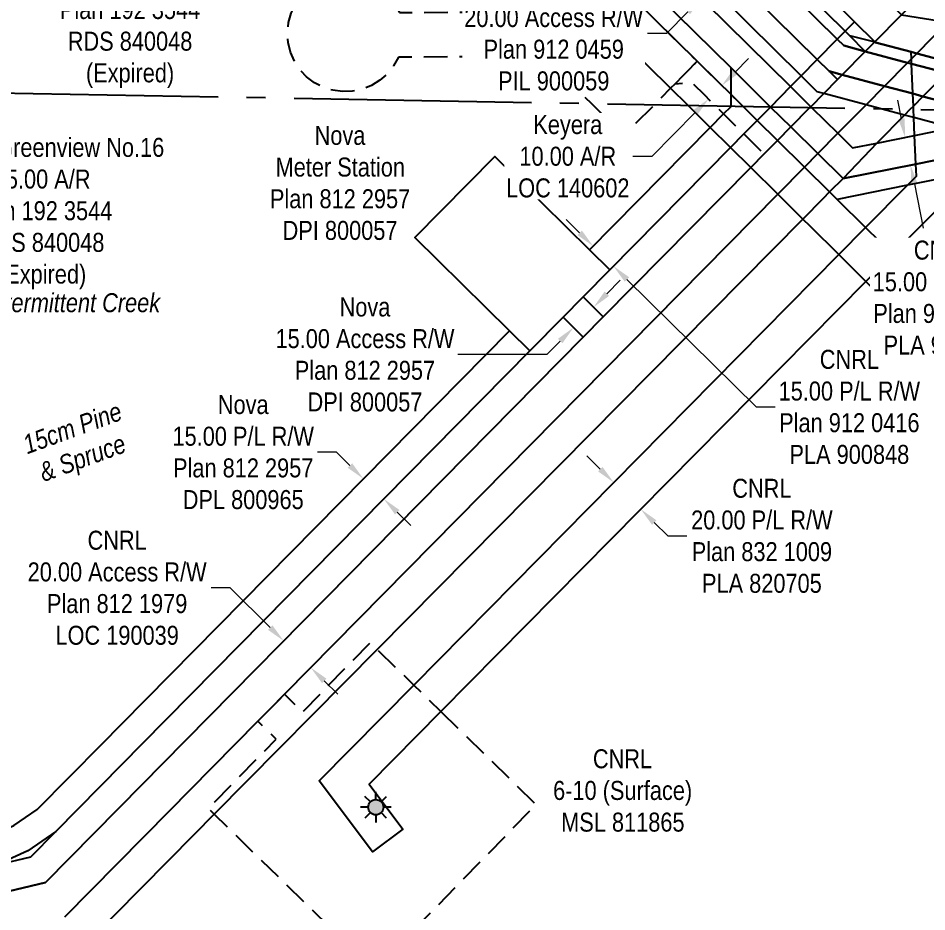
# Model space of a CAD drawing. Extents: x 405326 to 424052, y 6044755 to 6062236.
# Drawn here: x 421048.2 to 421526.5, y 6051716.6 to 6052186.9 of the extents above; entities that cross this region are included whole.
import ezdxf

# ---------------------------------------------------------------- set-up
doc = ezdxf.new("R2010")
doc.units = 0
doc.header["$LTSCALE"] = 5
doc.linetypes.add('foc-ACCESSROAD', pattern=[3.75, 2.5, -1.25])
doc.linetypes.add('foc-QUARTERLINE', pattern=[33, 25, -3, 2, -3])
for name, color, linetype in [('F-AR', 190, 'foc-ACCESSROAD'), ('F-RW', 190, 'Continuous'), ('F-WS', 190, 'foc-ACCESSROAD'), ('F-WS-S', 190, 'Continuous'), ('L-SECQ', 8, 'foc-QUARTERLINE'), ('T-BUSH-T', 110, 'Continuous'), ('T-WATER-T', 170, 'Continuous')]:
    doc.layers.add(name, color=color, linetype=linetype)
for name, color, linetype, lineweight in [('F-AR-T', 190, 'Continuous', 9), ('F-RW-T', 190, 'Continuous', 9), ('F-WS-T', 190, 'Continuous', 9)]:
    doc.layers.add(name, color=color, linetype=linetype, lineweight=lineweight)
doc.styles.add('80CG', font='ARIALN.TTF', dxfattribs={"height": 10})
doc.styles.add('80L', font='ARIALN.TTF', dxfattribs={"height": 10})
doc.dimstyles.new('Compass 5 000', dxfattribs={"dimscale": 5, "dimtxt": 9, "dimasz": 2, "dimexe": 0.2, "dimexo": 0.0625, "dimgap": 0.5, "dimtad": 0, "dimtih": 1, "dimtoh": 1, "dimzin": 0, "dimdsep": 46, "dimtxsty": '80CG', "dimcen": 0.1, "dimse1": 1, "dimse2": 1, "dimclrd": 256, "dimclrt": 256, "dimaunit": 1, "dimadec": 4, "dimazin": 0, "dimtfac": 0.06, "dimtofl": 0, "dimtmove": 0, "dimatfit": 1, "dimfxl": 0.2, "dimtolj": 1, "dimtzin": 0, "dimlwd": -1, "dimarcsym": 0})

# ---------------------------------------------------------------- blocks, each defined once
blk = doc.blocks.new('*D669')
at = {"layer": 'F-RW-T', "transparency": 16777216}
for p, q in [((421428.81, 6052218.64), (421435.83, 6052225.76)), ((421400.71, 6052190.18), (421389.51, 6052178.83)), ((421389.51, 6052178.83), (421379.51, 6052178.83))]:
    blk.add_line(p, q, dxfattribs=at)
for points in [[(421427.62, 6052219.81), (421429.99, 6052217.47), (421421.78, 6052211.53)], [(421399.53, 6052191.35), (421401.9, 6052189.01), (421407.74, 6052197.3)]]:
    blk.add_solid(points, dxfattribs=at)
at = {"layer": 'F-RW-T', "transparency": 16777216, "insert": (421330.1, 6052178.83), "char_height": 10, "attachment_point": 5, "style": '80CG', "bg_fill": 3, "box_fill_scale": 1.1, "bg_fill_color": 256, "bg_fill_true_color": 13158600, "bg_fill_transparency": 0}
blk.add_mtext('\\A1;CNRL\\P20.00 Access R/W\\PPlan 912 0459\\PPIL 900059', dxfattribs=at)
blk = doc.blocks.new('*D671')
at = {"layer": 'F-AR-T', "transparency": 16777216}
for p, q in [((420918.82, 6052193), (420908.83, 6052193.25)), ((420983.8, 6052191.38), (421040.94, 6052189.96))]:
    blk.add_line(p, q, dxfattribs=at)
for points in [[(420918.86, 6052194.67), (420918.78, 6052191.33), (420928.82, 6052192.75)], [(420983.84, 6052193.05), (420983.76, 6052189.71), (420973.8, 6052191.63)]]:
    blk.add_solid(points, dxfattribs=at)
at = {"layer": 'F-AR-T', "transparency": 16777216, "insert": (421107.05, 6052189.96), "char_height": 10, "attachment_point": 5, "style": '80CG'}
blk.add_mtext('\\A1;M.D. of Greenview No.16\\P45.00 A/R\\PPlan 192 3544\\PRDS 840048\\P(Expired)', dxfattribs=at)
blk = doc.blocks.new('*D674')
at = {"layer": 'F-AR-T', "transparency": 16777216}
for p, q in [((421425.64, 6052158.56), (421432.67, 6052165.67)), ((421404.56, 6052137.22), (421381.77, 6052114.16)), ((421381.77, 6052114.16), (421371.77, 6052114.16))]:
    blk.add_line(p, q, dxfattribs=at)
for points in [[(421424.45, 6052159.73), (421426.82, 6052157.39), (421418.61, 6052151.45)], [(421403.37, 6052138.39), (421405.74, 6052136.05), (421411.58, 6052144.33)]]:
    blk.add_solid(points, dxfattribs=at)
at = {"layer": 'F-AR-T', "transparency": 16777216, "insert": (421337.5, 6052114.16), "char_height": 10, "attachment_point": 5, "style": '80CG', "bg_fill": 3, "box_fill_scale": 1.1, "bg_fill_color": 256, "bg_fill_true_color": 13158600, "bg_fill_transparency": 0}
blk.add_mtext('\\A1;Keyera\\P10.00 A/R\\PLOC 140602', dxfattribs=at)
blk = doc.blocks.new('*D677')
at = {"layer": 'F-RW-T', "transparency": 16777216}
for p, q in [((421442.12, 6052226.57), (421471.81, 6052256.66)), ((421471.81, 6052256.66), (421481.81, 6052256.66)), ((421417.53, 6052201.67), (421410.51, 6052194.55))]:
    blk.add_line(p, q, dxfattribs=at)
for points in [[(421440.93, 6052227.74), (421443.3, 6052225.4), (421435.09, 6052219.45)], [(421416.35, 6052202.84), (421418.72, 6052200.5), (421424.56, 6052208.78)]]:
    blk.add_solid(points, dxfattribs=at)
at = {"layer": 'F-RW-T', "transparency": 16777216, "insert": (421520.9, 6052256.66), "char_height": 10, "attachment_point": 5, "style": '80CG', "bg_fill": 3, "box_fill_scale": 1.1, "bg_fill_color": 256, "bg_fill_true_color": 13158600, "bg_fill_transparency": 0}
blk.add_mtext('\\A1;CNRL\\P15.00 P/L R/W\\PPlan 882 3075\\PPLA 880775', dxfattribs=at)
blk = doc.blocks.new('*D678')
at = {"layer": 'F-RW-T', "transparency": 16777216}
for p, q in [((421343.73, 6052073.96), (421336.61, 6052080.98)), ((421368.64, 6052049.38), (421436.65, 6051982.26)), ((421436.65, 6051982.26), (421446.65, 6051982.26))]:
    blk.add_line(p, q, dxfattribs=at)
for points in [[(421344.9, 6052075.15), (421342.56, 6052072.77), (421350.85, 6052066.94)], [(421369.81, 6052050.56), (421367.47, 6052048.19), (421361.52, 6052056.4)]]:
    blk.add_solid(points, dxfattribs=at)
at = {"layer": 'F-RW-T', "transparency": 16777216, "insert": (421485.73, 6051982.26), "char_height": 10, "attachment_point": 5, "style": '80CG'}
blk.add_mtext('\\A1;CNRL\\P15.00 P/L R/W\\PPlan 912 0416\\PPLA 900848', dxfattribs=at)
blk = doc.blocks.new('*D679')
at = {"layer": 'F-RW-T', "transparency": 16777216}
for p, q in [((421215.71, 6051958.47), (421205.71, 6051958.47)), ((421222.83, 6051951.44), (421215.71, 6051958.47)), ((421247.74, 6051926.86), (421254.86, 6051919.84))]:
    blk.add_line(p, q, dxfattribs=at)
for points in [[(421224, 6051952.63), (421221.66, 6051950.26), (421229.95, 6051944.42)], [(421248.91, 6051928.05), (421246.57, 6051925.68), (421240.62, 6051933.89)]]:
    blk.add_solid(points, dxfattribs=at)
at = {"layer": 'F-RW-T', "transparency": 16777216, "insert": (421166.63, 6051958.47), "char_height": 10, "attachment_point": 5, "style": '80CG'}
blk.add_mtext('\\A1;Nova\\P15.00 P/L R/W\\PPlan 812 2957\\PDPL 800965', dxfattribs=at)
blk = doc.blocks.new('*D682')
at = {"layer": 'F-AR-T', "transparency": 16777216}
for p, q in [((420919.65, 6052083.48), (420909.65, 6052083.41)), ((420984.66, 6052083.98), (420994.66, 6052084.06))]:
    blk.add_line(p, q, dxfattribs=at)
for points in [[(420984.64, 6052085.65), (420984.67, 6052082.31), (420974.66, 6052083.9)], [(420919.63, 6052085.15), (420919.66, 6052081.82), (420929.65, 6052083.56)]]:
    blk.add_solid(points, dxfattribs=at)
at = {"layer": 'F-AR-T', "transparency": 16777216, "insert": (421060.77, 6052084.06), "char_height": 10, "attachment_point": 5, "style": '80CG'}
blk.add_mtext('\\A1;M.D. of Greenview No.16\\P45.00 A/R\\PPlan 192 3544\\PRDS 840048\\P(Expired)', dxfattribs=at)
blk = doc.blocks.new('*D684')
at = {"layer": 'F-RW-T', "transparency": 16777216}
for p, q in [((421354.6, 6051949.54), (421347.49, 6051956.57)), ((421383.04, 6051921.43), (421390.15, 6051914.4)), ((421390.15, 6051914.4), (421400.15, 6051914.4))]:
    blk.add_line(p, q, dxfattribs=at)
for points in [[(421355.77, 6051950.73), (421353.43, 6051948.36), (421361.71, 6051942.51)], [(421384.21, 6051922.61), (421381.87, 6051920.24), (421375.93, 6051928.46)]]:
    blk.add_solid(points, dxfattribs=at)
at = {"layer": 'F-RW-T', "transparency": 16777216, "insert": (421439.69, 6051914.4), "char_height": 10, "attachment_point": 5, "style": '80CG'}
blk.add_mtext('\\A1;CNRL\\P20.00 P/L R/W\\PPlan 832 1009\\PPLA 820705', dxfattribs=at)
blk = doc.blocks.new('*D688')
at = {"layer": 'F-RW-T', "transparency": 16777216}
for p, q in [((421159.67, 6051887.06), (421149.67, 6051887.06)), ((421180.83, 6051866.18), (421159.67, 6051887.06)), ((421209.29, 6051838.09), (421216.41, 6051831.07))]:
    blk.add_line(p, q, dxfattribs=at)
for points in [[(421182, 6051867.37), (421179.66, 6051865), (421187.95, 6051859.16)], [(421210.47, 6051839.28), (421208.12, 6051836.91), (421202.18, 6051845.12)]]:
    blk.add_solid(points, dxfattribs=at)
at = {"layer": 'F-RW-T', "transparency": 16777216, "insert": (421100.26, 6051887.06), "char_height": 10, "attachment_point": 5, "style": '80CG'}
blk.add_mtext('\\A1;CNRL\\P20.00 Access R/W\\PPlan 812 1979\\PLOC 190039', dxfattribs=at)
blk = doc.blocks.new('GAS')
h = blk.add_hatch(color=255)
h.dxf.hatch_style = 1
edge = h.paths.add_edge_path()
edge.add_arc((0, 0), 0.9, 0, 360)
for p, q in [((-0.571, 0.571), (-1.142, 1.142)), ((0, 0.808), (0, 1.616)), ((0.571, 0.571), (1.142, 1.142)), ((-0.808, 0), (-1.616, 0)), ((1.616, 0), (0.808, 0)), ((-0.571, -0.571), (-1.142, -1.142)), ((0, -0.808), (0, -1.616)), ((1.142, -1.142), (0.571, -0.571))]:
    blk.add_line(p, q)
blk.add_circle((0, 0), 0.8)

msp = doc.modelspace()

# ---------------------------------------------------------------- linework, layer by layer
at = {"layer": 'F-AR', "flags": 128}
msp.add_lwpolyline([(421416.451, 6052153.58), (421423.466, 6052146.651), (421429.833, 6052140.366), (421437.151, 6052133.105), (421447.879, 6052122.549), (421444.387, 6052119.014), (421440.855, 6052115.438), (421430.171, 6052125.99), (421419.511, 6052136.511), (421415.337, 6052140.625), (421409.427, 6052146.464), (421403.084, 6052152.724), (421393.81, 6052152.212), (421398.644, 6052157.105), (421405.617, 6052164.254), (421416.451, 6052153.58)], close=True, dxfattribs=at)
at = {"layer": 'F-RW'}
for points in [[(420796.464, 6052844.522), (420897.096, 6052696.353), (420911.476, 6052698.036), (420956.275, 6052703.282), (420971.21, 6052705.026), (420988.311, 6052707.033), (421042.243, 6052653.574), (421054.572, 6052641.385), (421294.797, 6052404.242), (421305.464, 6052393.705), (421328.545, 6052370.929), (421342.568, 6052357.127), (421405.729, 6052294.785), (421412.846, 6052287.761), (421423.518, 6052277.227), (421427.787, 6052273.013), (421513.174, 6052188.735), (421537.354, 6052184.749), (421557.655, 6052179.026), (421577.78, 6052173.959), (421723.364, 6052135.101), (421807.331, 6052112.691)], [(421538.481, 6052163.756), (421521.179, 6052168.372), (421518.243, 6052169.156), (421499.447, 6052174.172), (421499.056, 6052174.365), (421488.46, 6052185.039), (421413.743, 6052258.786), (421409.474, 6052263), (421398.801, 6052273.533), (421391.684, 6052280.558), (421328.51, 6052342.912), (421314.52, 6052356.72), (421291.444, 6052379.494), (421280.771, 6052390.028), (421048.765, 6052619.027), (421036.434, 6052631.199), (420981.074, 6052686.058), (420972.16, 6052685.014), (420957.225, 6052683.265), (420912.425, 6052678.019), (420887.372, 6052675.086), (420795.858, 6052809.83)], [(421536.675, 6052158.064), (421518.508, 6052162.879), (421516.326, 6052163.459), (421494.09, 6052169.396), (421482.74, 6052172.425), (421479.332, 6052175.789), (421400.344, 6052253.752), (421404.558, 6052258.02), (421409.474, 6052263), (421423.518, 6052277.227), (421427.787, 6052273.013), (421413.743, 6052258.786), (421408.827, 6052253.806), (421483.545, 6052180.058), (421485.81, 6052177.781), (421499.059, 6052174.37), (421499.447, 6052174.172), (421518.243, 6052169.156), (421521.179, 6052168.372), (421538.481, 6052163.756)], [(421413.743, 6052258.786), (421488.46, 6052185.039), (421499.059, 6052174.37), (421494.09, 6052169.396), (421485.81, 6052177.781), (421483.545, 6052180.058), (421408.827, 6052253.806)], [(421539.409, 6052141.781), (421524.463, 6052145.702), (421519.171, 6052147.183), (421504.203, 6052151.174), (421481.969, 6052157.112), (421475.035, 6052158.962), (421468.8, 6052165.117), (421413.099, 6052220.095), (421389.811, 6052243.081), (421390.47, 6052243.75), (421394.025, 6052247.349), (421400.344, 6052253.752), (421479.332, 6052175.789), (421482.74, 6052172.425), (421494.09, 6052169.396), (421516.326, 6052163.458), (421518.508, 6052162.879), (421536.675, 6052158.064)], [(421356.518, 6052226.786), (421423.491, 6052160.681), (421444.142, 6052140.11), (421454.899, 6052129.681), (421469.123, 6052115.627), (421482.431, 6052102.476), (421520.738, 6052110.055), (421540.579, 6052114.06)], [(421534.023, 6052009.298), (421494.474, 6052048.391), (421480.256, 6052062.445), (421465.262, 6052077.266), (421461.287, 6052081.19), (421448.043, 6052094.266), (421433.819, 6052108.309), (421423.147, 6052118.846), (421412.475, 6052129.382), (421400.82, 6052140.884), (421391.608, 6052149.983), (421320.469, 6052220.218)], [(421541.006, 6052103.945), (421522.717, 6052100.252), (421516.353, 6052098.968), (421479.317, 6052091.493), (421475.343, 6052095.419), (421462.094, 6052108.505), (421447.879, 6052122.549), (421437.151, 6052133.105), (421429.833, 6052140.366), (421423.466, 6052146.651), (421416.451, 6052153.58), (421405.617, 6052164.254), (421349.513, 6052219.647)], [(421349.513, 6052219.647), (421405.617, 6052164.254), (421416.451, 6052153.58), (421423.466, 6052146.651), (421429.833, 6052140.366), (421437.151, 6052133.105), (421447.879, 6052122.549), (421462.094, 6052108.505), (421475.343, 6052095.419), (421479.317, 6052091.493), (421494.314, 6052076.669), (421508.533, 6052062.615), (421533.633, 6052037.803)], [(421792.7, 6052061.766), (421576.837, 6052119.378), (421572.572, 6052120.517), (421539.939, 6052129.226), (421519.701, 6052134.627), (421514.803, 6052135.899), (421503.041, 6052139.058), (421494.508, 6052141.351), (421472.271, 6052147.285), (421468.87, 6052148.193), (421460.374, 6052156.578), (421404.671, 6052211.558), (421413.099, 6052220.095), (421468.8, 6052165.117), (421475.035, 6052158.962), (421481.969, 6052157.112), (421504.203, 6052151.174), (421519.171, 6052147.183), (421524.463, 6052145.702), (421539.409, 6052141.781), (421552.955, 6052138.166), (421577.051, 6052131.736), (421796.012, 6052073.296)], [(421036.887, 6051741.353), (421054.819, 6051745.604), (421067.897, 6051758.857), (421102.878, 6051794.303), (421113.415, 6051804.979), (421317.437, 6052011.73), (421334.985, 6052029.513), (421345.516, 6052040.184), (421359.554, 6052054.408), (421423.147, 6052118.846), (421430.171, 6052125.99), (421437.151, 6052133.105), (421444.142, 6052140.11), (421454.758, 6052150.887), (421460.374, 6052156.578), (421468.8, 6052165.117), (421479.332, 6052175.789), (421483.545, 6052180.058), (421488.46, 6052185.039), (421499.059, 6052174.37), (421494.09, 6052169.396), (421481.969, 6052157.112), (421479.473, 6052154.583), (421472.271, 6052147.285), (421465.484, 6052140.208), (421464.829, 6052139.741), (421454.899, 6052129.681), (421447.879, 6052122.549), (421444.387, 6052119.014), (421440.855, 6052115.438), (421433.819, 6052108.309), (421356.191, 6052029.653), (421345.659, 6052018.981), (421124.148, 6051794.506), (421113.611, 6051783.829), (421062.469, 6051732.008), (421011.595, 6051719.948)], [(421072.668, 6051713.878), (421127.923, 6051769.866), (421138.459, 6051780.542), (421174.278, 6051816.839), (421180.911, 6051823.56), (421188.326, 6051831.074), (421448.043, 6052094.266), (421462.094, 6052108.505), (421469.123, 6052115.627), (421479.653, 6052126.297), (421492.434, 6052139.248), (421494.507, 6052141.351), (421504.203, 6052151.175), (421516.326, 6052163.459), (421518.395, 6052165.553), (421521.179, 6052168.372), (421537.354, 6052184.749)], [(421541.348, 6052095.817), (421508.533, 6052062.615), (421494.474, 6052048.391), (421270.675, 6051821.976), (421232.901, 6051783.758), (421250.715, 6051760.081), (421250.715, 6051760.081), (421234.739, 6051748.062), (421206.547, 6051785.532), (421256.367, 6051835.937), (421480.256, 6052062.445), (421494.314, 6052076.669), (421516.353, 6052098.968), (421521.008, 6052103.677), (421520.738, 6052110.055), (421520.098, 6052125.221), (421519.701, 6052134.627), (421519.515, 6052138.763), (421519.428, 6052140.647), (421519.171, 6052147.183), (421518.508, 6052162.879), (421518.395, 6052165.551), (421518.243, 6052169.156), (421521.179, 6052168.372), (421538.481, 6052163.756)], [(421536.675, 6052158.064), (421524.463, 6052145.702), (421519.428, 6052140.647), (421517.628, 6052138.797), (421514.803, 6052135.899), (421500.185, 6052121.162), (421482.431, 6052102.476), (421475.343, 6052095.419), (421471.841, 6052091.86), (421461.287, 6052081.19), (421237.199, 6051854.636), (421151.406, 6051767.907), (421140.857, 6051757.242), (421085.044, 6051700.822)], [(420776.46, 6051698.301), (420945.391, 6051736.37), (420951.909, 6051737.839), (420989.831, 6051746.385), (421009.582, 6051750.836), (421032.134, 6051755.919), (421045.869, 6051761.921), (421058.23, 6051770.409), (421092.145, 6051804.775), (421102.681, 6051815.451), (421306.763, 6052022.262), (421317.437, 6052011.73), (421113.415, 6051804.979), (421102.878, 6051794.303), (421067.897, 6051758.857), (421053.183, 6051748.753), (421036.887, 6051741.353), (421010.592, 6051735.331), (420990.832, 6051731.021), (420946.389, 6051721.05), (420776.191, 6051682.87)]]:
    msp.add_lwpolyline(points, dxfattribs=at)
for points in [[(421413.099, 6052220.095), (421468.8, 6052165.117), (421475.035, 6052158.962), (421479.473, 6052154.583), (421472.271, 6052147.285), (421465.488, 6052140.198), (421454.758, 6052150.887), (421399.054, 6052205.868), (421396.196, 6052202.972), (421372.912, 6052225.964), (421364.199, 6052234.568), (421367.754, 6052238.168), (421374.775, 6052245.281), (421381.755, 6052252.352), (421390.47, 6052243.75), (421413.766, 6052220.756), (421413.099, 6052220.095)], [(421372.912, 6052225.964), (421396.196, 6052202.972), (421399.054, 6052205.868), (421454.758, 6052150.887), (421444.143, 6052140.11), (421437.15, 6052133.103), (421430.171, 6052125.99), (421423.147, 6052118.846), (421359.554, 6052054.408), (421348.879, 6052064.94), (421412.475, 6052129.381), (421419.511, 6052136.511), (421423.428, 6052140.481), (421423.466, 6052146.65), (421423.491, 6052160.681), (421356.517, 6052226.787), (421360.729, 6052231.053), (421364.199, 6052234.568), (421372.912, 6052225.964)], [(421479.653, 6052126.297), (421487.42, 6052118.625), (421500.185, 6052121.162), (421520.098, 6052125.221), (421539.939, 6052129.226), (421572.572, 6052120.517), (421540.579, 6052114.06), (421520.738, 6052110.055), (421482.431, 6052102.476), (421469.123, 6052115.627), (421454.899, 6052129.681), (421464.829, 6052139.741), (421465.484, 6052140.208), (421466.054, 6052139.719), (421479.653, 6052126.297)], [(421356.191, 6052029.653), (421345.659, 6052018.981), (421334.985, 6052029.513), (421317.437, 6052011.73), (421306.763, 6052022.262), (421256.951, 6052071.41), (421299.066, 6052114.089), (421348.879, 6052064.94), (421359.554, 6052054.408), (421345.516, 6052040.184), (421356.191, 6052029.653)]]:
    msp.add_lwpolyline(points, close=True, dxfattribs=at)
at = {"layer": 'F-RW', "flags": 128}
for points in [[(420991.858, 6051715.27), (421011.595, 6051719.948), (421062.469, 6051732.008), (421113.611, 6051783.829), (421124.148, 6051794.506), (421345.659, 6052018.981), (421356.191, 6052029.653), (421433.819, 6052108.309), (421440.855, 6052115.438), (421444.387, 6052119.014), (421447.879, 6052122.549), (421454.899, 6052129.681), (421464.829, 6052139.741), (421465.484, 6052140.208), (421472.271, 6052147.285), (421479.473, 6052154.583), (421481.969, 6052157.112), (421494.09, 6052169.396), (421499.059, 6052174.37), (421513.174, 6052188.735), (421563.323, 6052239.444)], [(421537.354, 6052184.749), (421521.179, 6052168.372), (421518.395, 6052165.553), (421516.326, 6052163.459), (421504.203, 6052151.175), (421494.507, 6052141.351), (421492.434, 6052139.248), (421479.653, 6052126.297), (421469.123, 6052115.627), (421462.094, 6052108.505), (421448.043, 6052094.266), (421188.326, 6051831.074), (421180.911, 6051823.56), (421174.278, 6051816.839), (421138.459, 6051780.542), (421127.923, 6051769.866), (421072.668, 6051713.878)]]:
    msp.add_lwpolyline(points, dxfattribs=at)
at = {"layer": 'F-RW-T'}
for p, q in [((421513.173, 6052133.904), (421511.233, 6052143.709)), ((421519.94, 6052099.697), (421524.546, 6052076.413)), ((421358.052, 6052041.858), (421365.072, 6052048.973)), ((421333.481, 6052016.955), (421326.46, 6052009.84)), ((421326.46, 6052009.84), (421279.659, 6052009.84))]:
    msp.add_line(p, q, dxfattribs=at)
for points in [[(421514.807, 6052134.227), (421511.539, 6052133.58), (421515.113, 6052124.098)], [(421521.574, 6052100.02), (421518.306, 6052099.374), (421518, 6052109.502)], [(421356.866, 6052043.028), (421359.238, 6052040.688), (421351.032, 6052034.743)], [(421332.295, 6052018.125), (421334.667, 6052015.785), (421340.501, 6052024.07)]]:
    msp.add_solid(points, dxfattribs=at)
at = {"layer": 'F-WS', "flags": 128}
for points in [[(421349.513, 6052219.647), (421405.617, 6052164.254), (421398.644, 6052157.105), (421393.81, 6052152.212), (421391.608, 6052149.983), (421382.939, 6052141.204), (421367.002, 6052125.079), (421350.08, 6052141.792), (421324.865, 6052166.711), (421248.32, 6052166.335), (421245.799, 6052161.755), (421242.532, 6052157.672), (421238.617, 6052154.208), (421234.168, 6052151.463), (421229.315, 6052149.518), (421224.201, 6052148.431), (421218.977, 6052148.233), (421213.795, 6052148.93), (421208.809, 6052150.502), (421204.165, 6052152.902), (421199.998, 6052156.061), (421196.432, 6052159.884), (421193.572, 6052164.26), (421191.501, 6052169.06), (421190.3, 6052174.154), (421189.945, 6052179.361), (421190.506, 6052184.559), (421191.947, 6052189.585), (421194.225, 6052194.291), (421197.273, 6052198.538), (421201.002, 6052202.203), (421205.301, 6052205.177), (421210.046, 6052207.373), (421215.096, 6052208.726), (421220.302, 6052209.198), (421225.513, 6052208.773), (421230.575, 6052207.465), (421235.339, 6052205.31), (421239.665, 6052202.375), (421243.426, 6052198.743), (421246.511, 6052194.523), (421248.831, 6052189.838), (421301.198, 6052190.096), (421295.9, 6052195.331), (421317.674, 6052217.368), (421320.469, 6052220.218), (421334.546, 6052234.429), (421340.424, 6052228.622), (421349.513, 6052219.647)], [(421270.675, 6051821.976), (421320.816, 6051773.05), (421235.617, 6051685.736), (421151.406, 6051767.907), (421148.304, 6051770.934), (421183.92, 6051807.434), (421174.279, 6051816.838), (421188.326, 6051831.074), (421197.887, 6051821.748), (421233.503, 6051858.248), (421237.199, 6051854.637), (421256.367, 6051835.937), (421270.675, 6051821.976)]]:
    msp.add_lwpolyline(points, close=True, dxfattribs=at)
at = {"layer": 'L-SECQ'}
msp.add_line((421813.31, 6052133.501), (420774.324, 6052152.143), dxfattribs=at)

# ---------------------------------------------------------------- block references
at = {"layer": 'F-WS-S', "xscale": 4.997755000000074, "yscale": 4.997755000000074, "zscale": 4.997755000000074}
msp.add_blockref('GAS', (421236.413, 6051771.62), dxfattribs=at)

# ---------------------------------------------------------------- texts
at = {"layer": 'F-RW-T', "insert": (421230.728, 6052009.84), "char_height": 9.99551, "width": 94.19139, "attachment_point": 5, "style": '80CG'}
msp.add_mtext('\\A1;Nova\\P15.00 Access R/W\\PPlan 812 2957\\PDPI 800057', dxfattribs=at)
at = {"layer": 'F-WS-T', "char_height": 10, "attachment_point": 1, "style": '80L'}
for s, width, insert in [('\\pi29.76351;Nova\\P\\pi9.21439;Meter Station\\P\\pi6.21985;Plan 812 2957\\P\\pi12.90471;DPI 800057', 84.909, (421174.454, 6052130.206)), ('\\pi24.38083;CNRL\\P\\pi3.42244;6-10 (Surface)\\P\\pi7.66187;MSL 811865', 78.95948, (421326.347, 6051802.129))]:
    msp.add_mtext_dynamic_manual_height_columns(s, width=width, gutter_width=49.978, heights=[0], dxfattribs=dict(at, insert=insert))
at = {"layer": 'T-BUSH-T', "insert": (421042.84, 6051964.308), "char_height": 9.9908, "attachment_point": 1, "rotation": 20, "style": '80L'}
msp.add_mtext_dynamic_manual_height_columns('\\pi7.13714;{\\fArial Narrow|b0|i1|c0|p34;15cm Pine \\P\\pi10.23797;& Spruce}', width=66.36818, gutter_width=49.978, heights=[0], dxfattribs=at)
at = {"layer": 'T-WATER-T', "insert": (421009.164, 6052042.158), "char_height": 9.99544, "attachment_point": 1, "style": '80L'}
msp.add_mtext_dynamic_manual_height_columns('\\pi22.73223;{\\fArial Narrow|b0|i1|c0|p34;Intermittent Creek}', width=136.52797, gutter_width=49.978, heights=[0], dxfattribs=at)

# ---------------------------------------------------------------- dimensions: what is measured, and where the dimension line sits
at = {"layer": 'F-AR-T'}
dim = msp.add_linear_dim(base=(420928.819, 6052192.751), p1=(420975.172, 6052246.577), p2=(420930.188, 6052247.698), angle=178.57227, text='M.D. of Greenview No.16\\P45.00 A/R\\PPlan 192 3544\\PRDS 840048\\P(Expired)', dimstyle='Compass 5 000', dxfattribs=at)
dim.commit()
dim.dimension.update_dxf_attribs({"geometry": '*D671', "text_midpoint": (421107.047, 6052189.957), "dimtype": 161})
dim = msp.add_aligned_dim(p1=(420929.654, 6052082.582), p2=(420974.665, 6052082.926), distance=0.978, text='M.D. of Greenview No.16\\P45.00 A/R\\PPlan 192 3544\\PRDS 840048\\P(Expired)', dimstyle='Compass 5 000', dxfattribs=at)
dim.commit()
dim.dimension.update_dxf_attribs({"geometry": '*D682', "text_midpoint": (421060.766, 6052084.057)})
at = {"layer": 'F-RW-T'}
for base, p1, p2, angle, text, picture, middle in [((421229.948, 6051944.42), (421266.246, 6051959.854), (421255.572, 6051970.387), 135.38056, 'Nova\\P15.00 P/L R/W\\PPlan 812 2957\\PDPL 800965', '*D679', (421166.627, 6051958.468)), ((421375.928, 6051928.459), (421378.313, 6051959.31), (421392.531, 6051945.256), 315.33308, 'CNRL\\P20.00 P/L R/W\\PPlan 832 1009\\PPLA 820705', '*D684', (421439.692, 6051914.4)), ((421187.946, 6051859.158), (421220.337, 6051863.519), (421206.107, 6051877.562), 135.38069, 'CNRL\\P20.00 Access R/W\\PPlan 812 1979\\PLOC 190039', '*D688', (421100.261, 6051887.064))]:
    dim = msp.add_linear_dim(base=base, p1=p1, p2=p2, angle=angle, text=text, dimstyle='Compass 5 000', dxfattribs=at)
    dim.commit()
    dim.dimension.update_dxf_attribs({"geometry": picture, "text_midpoint": middle, "dimtype": 161})

# ---------------------------------------------------------------- next in the draw order: texts
at = {"layer": 'F-RW-T', "insert": (421535.265, 6052039.766), "char_height": 9.99551, "attachment_point": 5, "style": '80CG', "bg_fill": 3, "box_fill_scale": 1.15, "bg_fill_color": 256, "bg_fill_true_color": 256, "bg_fill_transparency": 0}
msp.add_mtext('\\A1;CNRL\\P15.00 P/L R/W\\PPlan 962 2004\\PPLA 960856', dxfattribs=at)

# ---------------------------------------------------------------- next in the draw order: dimensions: what is measured, and where the dimension line sits
at = {"layer": 'F-AR-T'}
dim = msp.add_linear_dim(base=(421411.583, 6052144.334), p1=(421416.148, 6052153.879), p2=(421409.121, 6052146.766), angle=225.34796, text='Keyera\\P10.00 A/R\\PLOC 140602', dimstyle='Compass 5 000', override={"dimtfill": 1}, dxfattribs=at)
dim.commit()
dim.dimension.update_dxf_attribs({"geometry": '*D674', "text_midpoint": (421337.5, 6052114.156), "dimtype": 161})

# ---------------------------------------------------------------- next in the draw order: dimensions: what is measured, and where the dimension line sits
at = {"layer": 'F-RW-T'}
dim = msp.add_linear_dim(base=(421407.737, 6052197.298), p1=(421425.666, 6052207.691), p2=(421411.622, 6052193.463), angle=225.37413, text='CNRL\\P20.00 Access R/W\\PPlan 912 0459\\PPIL 900059', dimstyle='Compass 5 000', override={"dimtfill": 1}, dxfattribs=at)
dim.commit()
dim.dimension.update_dxf_attribs({"geometry": '*D669', "text_midpoint": (421330.099, 6052178.827), "dimtype": 161})
dim = msp.add_linear_dim(base=(421361.52, 6052056.401), p1=(421361.538, 6052077.768), p2=(421372.212, 6052067.234), angle=315.37775, text='CNRL\\P15.00 P/L R/W\\PPlan 912 0416\\PPLA 900848', dimstyle='Compass 5 000', dxfattribs=at)
dim.commit()
dim.dimension.update_dxf_attribs({"geometry": '*D678', "text_midpoint": (421485.734, 6051982.257), "dimtype": 161})

# ---------------------------------------------------------------- next in the draw order: dimensions: what is measured, and where the dimension line sits
dim = msp.add_linear_dim(base=(421435.092, 6052219.455), p1=(421435.555, 6052197.931), p2=(421446.088, 6052208.602), angle=45.37411, text='CNRL\\P15.00 P/L R/W\\PPlan 882 3075\\PPLA 880775', dimstyle='Compass 5 000', override={"dimtfill": 1}, dxfattribs=at)
dim.commit()
dim.dimension.update_dxf_attribs({"geometry": '*D677', "text_midpoint": (421520.9, 6052256.66), "dimtype": 161})

doc.saveas('drawing.dxf')
